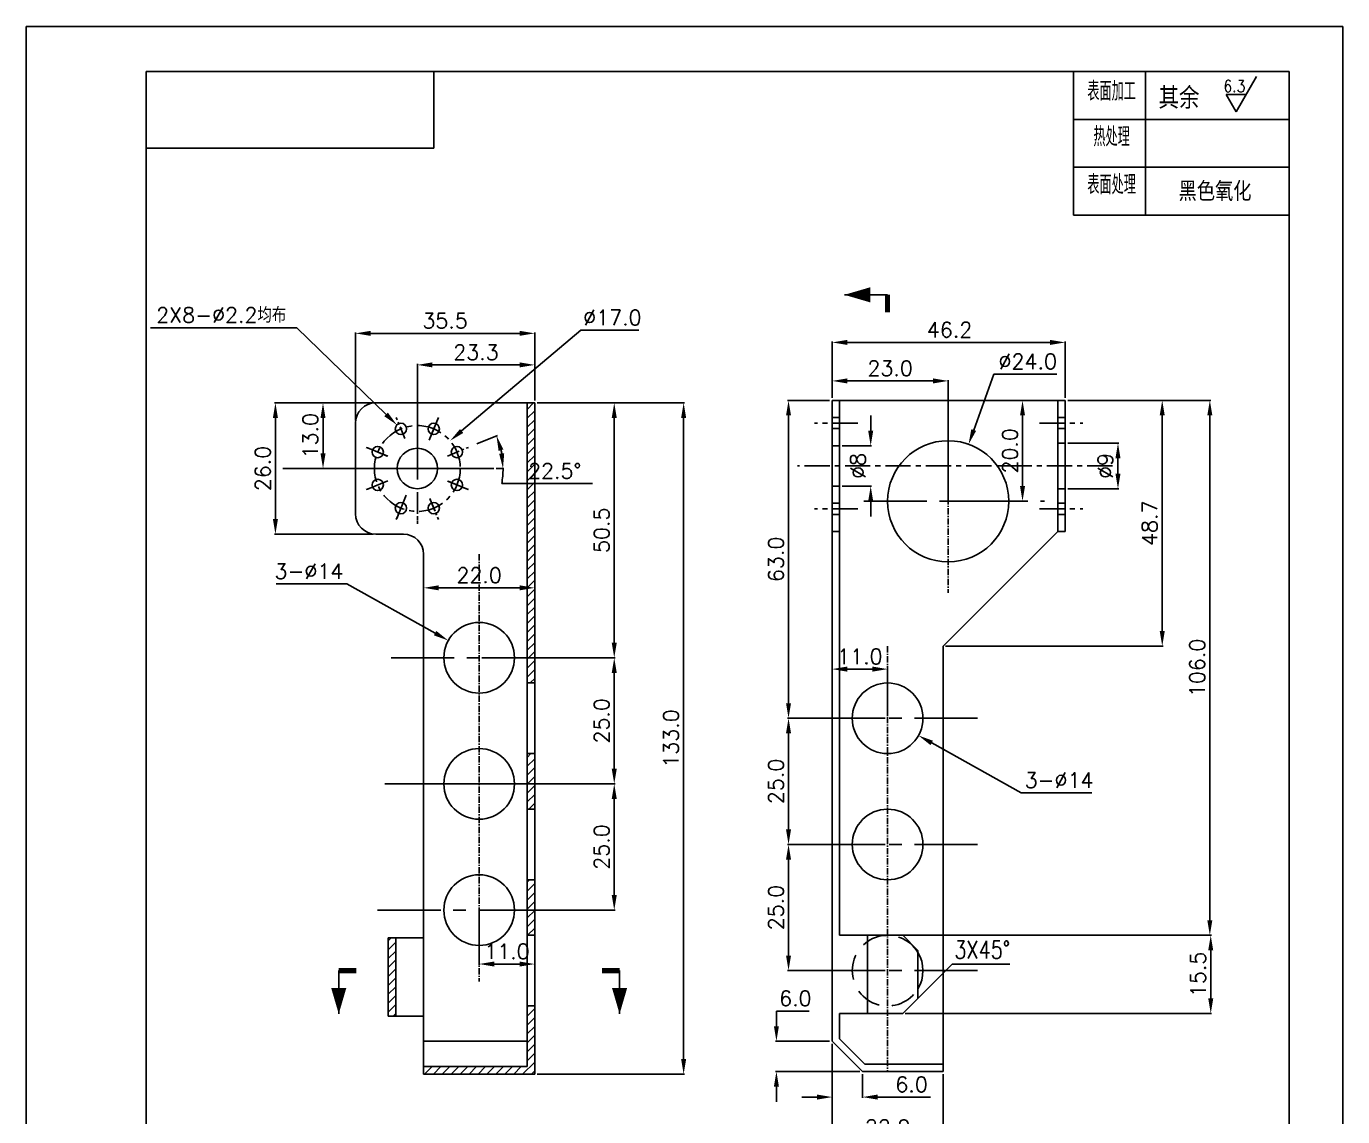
# Model space of a CAD drawing. Extents: x 2854 to 5858, y -1165 to 723.
# Drawn here: x 3836.5 to 4097.3, y 506.7 to 722.8 of the extents above; entities that cross this region are included whole.
import ezdxf
from ezdxf.enums import TextEntityAlignment as Align

# ---------------------------------------------------------------- set-up
doc = ezdxf.new("R2010")
doc.units = 0
doc.header["$MEASUREMENT"] = 0
doc.linetypes.add('PF_CENTER', pattern=[2, 1.25, -0.25, 0.25, -0.25])
doc.linetypes.add('PF_DASHED', pattern=[0.75, 0.5, -0.25])
doc.layers.get('0').update_dxf_attribs({"linetype": 'CONTINUOUS'})
doc.layers.get('DEFPOINTS').update_dxf_attribs({"linetype": 'CONTINUOUS'})
for name, color, linetype in [('1', 1, 'CONTINUOUS'), ('SMPEN_CENTER', 4, 'PF_CENTER'), ('SMPEN_DASHED', 2, 'PF_DASHED'), ('SMPEN_DIM', 3, 'CONTINUOUS'), ('SMPEN_HATCH', 6, 'CONTINUOUS'), ('SMPEN_TEXT', 6, 'CONTINUOUS'), ('SMPEN_THICK', 7, 'CONTINUOUS')]:
    doc.layers.add(name, color=color, linetype=linetype)
doc.styles.get("Standard").update_dxf_attribs({"font": 'txt.shx', "bigfont": 'hshztxt.shx'})
doc.styles.add('STYLE1', font='complex.shx', dxfattribs={"bigfont": 'hzdx.shx'})
doc.dimstyles.get("Standard").update_dxf_attribs({"dimtxt": 3, "dimasz": 3, "dimexe": 0.18, "dimexo": 0.5, "dimgap": 1, "dimtad": 1, "dimtoh": 1, "dimdec": 1, "dimzin": 0, "dimdsep": 46, "dimtxsty": 'Standard', "dimcen": 0, "dimadec": 1, "dimazin": 0, "dimtfac": 1, "dimtdec": 1, "dimtofl": 0, "dimtmove": 0, "dimatfit": 3, "dimfxl": 0, "dimtolj": 1, "dimtzin": 0, "dimarcsym": 0})
doc.dimstyles.new('STANDARD$0', dxfattribs={"dimtxt": 3, "dimasz": 3, "dimexe": 0.18, "dimexo": 0.5, "dimgap": 1, "dimtad": 1, "dimtoh": 1, "dimdec": 1, "dimzin": 0, "dimdsep": 46, "dimtxsty": 'Standard', "dimcen": 0, "dimadec": 1, "dimazin": 0, "dimtfac": 1, "dimtdec": 1, "dimtofl": 0, "dimtmove": 0, "dimatfit": 3, "dimfxl": 0, "dimtolj": 1, "dimtzin": 0, "dimarcsym": 0})
pattern_1 = [(45, (-332.52, -1565.4697), (-0.88388348, 0.88388348), [])]

# ---------------------------------------------------------------- blocks, each defined once
blk = doc.blocks.new('*D679')
at = {"layer": 'DEFPOINTS', "color": 0, "ltscale": 10}
for p in [(3926.25, 547.68), (3937.25, 547.62), (3937.25, 536.99)]:
    blk.add_point(p, dxfattribs=at)
at = {"layer": 'SMPEN_DIM', "color": 0, "lineweight": -2, "ltscale": 10}
for p, q in [((3926.25, 547.18), (3926.25, 536.81)), ((3937.25, 547.12), (3937.25, 536.81)), ((3929.25, 536.99), (3934.25, 536.99))]:
    blk.add_line(p, q, dxfattribs=at)
at = {"layer": 'SMPEN_DIM', "color": 0, "ltscale": 10}
for points in [[(3929.25, 537.49), (3929.25, 536.49), (3926.25, 536.99)], [(3934.25, 537.49), (3934.25, 536.49), (3937.25, 536.99)]]:
    blk.add_solid(points, dxfattribs=at)
at = {"layer": 'SMPEN_DIM', "color": 0, "ltscale": 10, "insert": (3931.75, 539.49), "char_height": 3, "attachment_point": 5}
blk.add_mtext('\\A1;11.0', dxfattribs=at)
blk = doc.blocks.new('*D675')
at = {"layer": 'DEFPOINTS', "color": 0, "ltscale": 10}
for p in [(3996.17, 595.43), (3996.17, 585.68), (4007.17, 585.68)]:
    blk.add_point(p, dxfattribs=at)
at = {"layer": 'SMPEN_DIM', "color": 0, "lineweight": -2, "ltscale": 10}
for p, q in [((3996.17, 586.18), (3996.17, 595.61)), ((4004.17, 595.43), (3999.17, 595.43)), ((4007.17, 586.18), (4007.17, 595.61))]:
    blk.add_line(p, q, dxfattribs=at)
at = {"layer": 'SMPEN_DIM', "color": 0, "ltscale": 10}
for points in [[(3999.17, 595.93), (3999.17, 594.93), (3996.17, 595.43)], [(4004.17, 595.93), (4004.17, 594.93), (4007.17, 595.43)]]:
    blk.add_solid(points, dxfattribs=at)
at = {"layer": 'SMPEN_DIM', "color": 0, "ltscale": 10, "insert": (4001.67, 597.93), "char_height": 3, "attachment_point": 5}
blk.add_mtext('\\A1;11.0', dxfattribs=at)
blk = doc.blocks.new('*D674')
at = {"layer": 'DEFPOINTS', "color": 0, "ltscale": 10}
for p in [(3996.17, 521.68), (4002.17, 515.68), (4002.17, 510.63)]:
    blk.add_point(p, dxfattribs=at)
at = {"layer": 'SMPEN_DIM', "color": 0, "lineweight": -2, "ltscale": 10}
for p, q in [((3996.17, 521.18), (3996.17, 510.45)), ((4002.17, 515.18), (4002.17, 510.45)), ((3993.17, 510.63), (3990.17, 510.63)), ((4005.17, 510.63), (4015.67, 510.63))]:
    blk.add_line(p, q, dxfattribs=at)
at = {"layer": 'SMPEN_DIM', "color": 0, "ltscale": 10}
for points in [[(3993.17, 511.13), (3993.17, 510.13), (3996.17, 510.63)], [(4005.17, 511.13), (4005.17, 510.13), (4002.17, 510.63)]]:
    blk.add_solid(points, dxfattribs=at)
at = {"layer": 'SMPEN_DIM', "color": 0, "ltscale": 10, "insert": (4011.92, 513.13), "char_height": 3, "attachment_point": 5}
blk.add_mtext('\\A1;6.0', dxfattribs=at)
blk = doc.blocks.new('*D673')
at = {"layer": 'DEFPOINTS', "color": 0, "ltscale": 10}
for p in [(3985.14, 521.68), (3996.17, 521.68), (4002.17, 515.68)]:
    blk.add_point(p, dxfattribs=at)
at = {"layer": 'SMPEN_DIM', "color": 0, "lineweight": -2, "ltscale": 10}
for p, q in [((3985.14, 524.68), (3985.14, 527.68)), ((3985.14, 527.68), (3991.64, 527.68)), ((3995.67, 521.68), (3984.96, 521.68)), ((4001.67, 515.68), (3984.96, 515.68)), ((3985.14, 512.68), (3985.14, 509.68))]:
    blk.add_line(p, q, dxfattribs=at)
at = {"layer": 'SMPEN_DIM', "color": 0, "ltscale": 10}
for points in [[(3984.64, 524.68), (3985.64, 524.68), (3985.14, 521.68)], [(3984.64, 512.68), (3985.64, 512.68), (3985.14, 515.68)]]:
    blk.add_solid(points, dxfattribs=at)
at = {"layer": 'SMPEN_DIM', "color": 0, "ltscale": 10, "insert": (3988.89, 530.18), "char_height": 3, "attachment_point": 5}
blk.add_mtext('\\A1;6.0', dxfattribs=at)
blk = doc.blocks.new('*D672')
at = {"layer": 'DEFPOINTS', "color": 0, "ltscale": 10}
for p in [(4001.06, 589.08), (4013.29, 582.27)]:
    blk.add_point(p, dxfattribs=at)
at = {"layer": 'SMPEN_DIM', "color": 0, "lineweight": -2, "ltscale": 10}
for p, q in [((4033.65, 570.91), (4015.91, 580.81)), ((4047.65, 570.91), (4033.65, 570.91))]:
    blk.add_line(p, q, dxfattribs=at)
at = {"layer": 'SMPEN_DIM', "color": 0, "ltscale": 10}
blk.add_solid([(4016.15, 581.24), (4015.66, 580.37), (4013.29, 582.27)], dxfattribs=at)
at = {"layer": 'SMPEN_DIM', "color": 0, "ltscale": 10, "insert": (4041.15, 573.41), "char_height": 3, "attachment_point": 5}
blk.add_mtext('\\A1;3-%%c14', dxfattribs=at)
blk = doc.blocks.new('*D671')
at = {"layer": 'DEFPOINTS', "color": 0, "ltscale": 10}
for p in [(3920.14, 601.09), (3932.36, 594.26)]:
    blk.add_point(p, dxfattribs=at)
at = {"layer": 'SMPEN_DIM', "color": 0, "lineweight": -2, "ltscale": 10}
for p, q in [((3886.02, 612.32), (3900.02, 612.32)), ((3900.02, 612.32), (3917.52, 602.55))]:
    blk.add_line(p, q, dxfattribs=at)
at = {"layer": 'SMPEN_DIM', "color": 0, "ltscale": 10}
blk.add_solid([(3917.76, 602.99), (3917.27, 602.12), (3920.14, 601.09)], dxfattribs=at)
at = {"layer": 'SMPEN_DIM', "color": 0, "ltscale": 10, "insert": (3892.52, 614.82), "char_height": 3, "attachment_point": 5}
blk.add_mtext('\\A1;3-%%c14', dxfattribs=at)
blk = doc.blocks.new('*D670')
at = {"layer": 'DEFPOINTS', "color": 0, "ltscale": 10}
for p in [(3926.25, 572.68), (3953.01, 572.68), (3926.25, 547.68)]:
    blk.add_point(p, dxfattribs=at)
at = {"layer": 'SMPEN_DIM', "color": 0, "lineweight": -2, "ltscale": 10}
for p, q in [((3926.75, 572.68), (3953.19, 572.68)), ((3953.01, 550.68), (3953.01, 569.68)), ((3926.75, 547.68), (3953.19, 547.68))]:
    blk.add_line(p, q, dxfattribs=at)
at = {"layer": 'SMPEN_DIM', "color": 0, "ltscale": 10}
for points in [[(3952.51, 569.68), (3953.51, 569.68), (3953.01, 572.68)], [(3952.51, 550.68), (3953.51, 550.68), (3953.01, 547.68)]]:
    blk.add_solid(points, dxfattribs=at)
at = {"layer": 'SMPEN_DIM', "color": 0, "ltscale": 10, "insert": (3950.51, 560.18), "char_height": 3, "attachment_point": 5, "rotation": 90}
blk.add_mtext('\\A1;25.0', dxfattribs=at)
blk = doc.blocks.new('*D669')
at = {"layer": 'DEFPOINTS', "color": 0, "ltscale": 10}
for p in [(3926.25, 597.68), (3926.25, 572.68), (3953.01, 572.68)]:
    blk.add_point(p, dxfattribs=at)
at = {"layer": 'SMPEN_DIM', "color": 0, "lineweight": -2, "ltscale": 10}
for p, q in [((3926.75, 597.68), (3953.19, 597.68)), ((3953.01, 594.68), (3953.01, 575.68)), ((3926.75, 572.68), (3953.19, 572.68))]:
    blk.add_line(p, q, dxfattribs=at)
at = {"layer": 'SMPEN_DIM', "color": 0, "ltscale": 10}
for points in [[(3952.51, 594.68), (3953.51, 594.68), (3953.01, 597.68)], [(3952.51, 575.68), (3953.51, 575.68), (3953.01, 572.68)]]:
    blk.add_solid(points, dxfattribs=at)
at = {"layer": 'SMPEN_DIM', "color": 0, "ltscale": 10, "insert": (3950.51, 585.18), "char_height": 3, "attachment_point": 5, "rotation": 90}
blk.add_mtext('\\A1;25.0', dxfattribs=at)
blk = doc.blocks.new('*D668')
at = {"layer": 'DEFPOINTS', "color": 0, "ltscale": 10}
for p in [(3937.25, 648.18), (3953.01, 648.18), (3926.25, 597.68)]:
    blk.add_point(p, dxfattribs=at)
at = {"layer": 'SMPEN_DIM', "color": 0, "lineweight": -2, "ltscale": 10}
for p, q in [((3937.75, 648.18), (3953.19, 648.18)), ((3953.01, 600.68), (3953.01, 645.18)), ((3926.75, 597.68), (3953.19, 597.68))]:
    blk.add_line(p, q, dxfattribs=at)
at = {"layer": 'SMPEN_DIM', "color": 0, "ltscale": 10}
for points in [[(3952.51, 645.18), (3953.51, 645.18), (3953.01, 648.18)], [(3952.51, 600.68), (3953.51, 600.68), (3953.01, 597.68)]]:
    blk.add_solid(points, dxfattribs=at)
at = {"layer": 'SMPEN_DIM', "color": 0, "ltscale": 10, "insert": (3950.51, 622.93), "char_height": 3, "attachment_point": 5, "rotation": 90}
blk.add_mtext('\\A1;50.5', dxfattribs=at)
blk = doc.blocks.new('*D667')
at = {"layer": 'DEFPOINTS', "color": 0, "ltscale": 10}
for p in [(4010.17, 542.68), (4010.17, 527.18), (4071.19, 527.18)]:
    blk.add_point(p, dxfattribs=at)
at = {"layer": 'SMPEN_DIM', "color": 0, "lineweight": -2, "ltscale": 10}
for p, q in [((4010.67, 542.68), (4071.37, 542.68)), ((4071.19, 539.68), (4071.19, 530.18)), ((4010.67, 527.18), (4071.37, 527.18))]:
    blk.add_line(p, q, dxfattribs=at)
at = {"layer": 'SMPEN_DIM', "color": 0, "ltscale": 10}
for points in [[(4070.69, 539.68), (4071.69, 539.68), (4071.19, 542.68)], [(4070.69, 530.18), (4071.69, 530.18), (4071.19, 527.18)]]:
    blk.add_solid(points, dxfattribs=at)
at = {"layer": 'SMPEN_DIM', "color": 0, "ltscale": 10, "insert": (4068.69, 534.93), "char_height": 3, "attachment_point": 5, "rotation": 90}
blk.add_mtext('\\A1;15.5', dxfattribs=at)
blk = doc.blocks.new('*D666')
at = {"layer": 'DEFPOINTS', "color": 0, "ltscale": 10}
for p in [(4042.37, 648.68), (3997.67, 542.68), (4071.01, 542.68)]:
    blk.add_point(p, dxfattribs=at)
at = {"layer": 'SMPEN_DIM', "color": 0, "lineweight": -2, "ltscale": 10}
for p, q in [((4042.87, 648.68), (4071.19, 648.68)), ((4071.01, 645.68), (4071.01, 545.68)), ((3998.17, 542.68), (4071.19, 542.68))]:
    blk.add_line(p, q, dxfattribs=at)
at = {"layer": 'SMPEN_DIM', "color": 0, "ltscale": 10}
for points in [[(4070.51, 645.68), (4071.51, 645.68), (4071.01, 648.68)], [(4070.51, 545.68), (4071.51, 545.68), (4071.01, 542.68)]]:
    blk.add_solid(points, dxfattribs=at)
at = {"layer": 'SMPEN_DIM', "color": 0, "ltscale": 10, "insert": (4068.51, 595.68), "char_height": 3, "attachment_point": 5, "rotation": 90}
blk.add_mtext('\\A1;106.0', dxfattribs=at)
blk = doc.blocks.new('*D665')
at = {"layer": 'DEFPOINTS', "color": 0, "ltscale": 10}
for p in [(4007.17, 560.68), (3987.54, 535.68), (4007.17, 535.68)]:
    blk.add_point(p, dxfattribs=at)
at = {"layer": 'SMPEN_DIM', "color": 0, "lineweight": -2, "ltscale": 10}
for p, q in [((4006.67, 560.68), (3987.36, 560.68)), ((3987.54, 557.68), (3987.54, 538.68)), ((4006.67, 535.68), (3987.36, 535.68))]:
    blk.add_line(p, q, dxfattribs=at)
at = {"layer": 'SMPEN_DIM', "color": 0, "ltscale": 10}
for points in [[(3987.04, 557.68), (3988.04, 557.68), (3987.54, 560.68)], [(3987.04, 538.68), (3988.04, 538.68), (3987.54, 535.68)]]:
    blk.add_solid(points, dxfattribs=at)
at = {"layer": 'SMPEN_DIM', "color": 0, "ltscale": 10, "insert": (3985.04, 548.18), "char_height": 3, "attachment_point": 5, "rotation": 90}
blk.add_mtext('\\A1;25.0', dxfattribs=at)
blk = doc.blocks.new('*D664')
at = {"layer": 'DEFPOINTS', "color": 0, "ltscale": 10}
for p in [(4007.17, 585.68), (3987.54, 560.68), (4007.17, 560.68)]:
    blk.add_point(p, dxfattribs=at)
at = {"layer": 'SMPEN_DIM', "color": 0, "lineweight": -2, "ltscale": 10}
for p, q in [((4006.67, 585.68), (3987.36, 585.68)), ((3987.54, 582.68), (3987.54, 563.68)), ((4006.67, 560.68), (3987.36, 560.68))]:
    blk.add_line(p, q, dxfattribs=at)
at = {"layer": 'SMPEN_DIM', "color": 0, "ltscale": 10}
for points in [[(3987.04, 582.68), (3988.04, 582.68), (3987.54, 585.68)], [(3987.04, 563.68), (3988.04, 563.68), (3987.54, 560.68)]]:
    blk.add_solid(points, dxfattribs=at)
at = {"layer": 'SMPEN_DIM', "color": 0, "ltscale": 10, "insert": (3985.04, 573.18), "char_height": 3, "attachment_point": 5, "rotation": 90}
blk.add_mtext('\\A1;25.0', dxfattribs=at)
blk = doc.blocks.new('*D663')
at = {"layer": 'DEFPOINTS', "color": 0, "ltscale": 10}
for p in [(3996.17, 648.68), (3987.54, 585.68), (3988.62, 585.68)]:
    blk.add_point(p, dxfattribs=at)
at = {"layer": 'SMPEN_DIM', "color": 0, "lineweight": -2, "ltscale": 10}
for p, q in [((3995.67, 648.68), (3987.36, 648.68)), ((3987.54, 645.68), (3987.54, 588.68)), ((3988.12, 585.68), (3987.36, 585.68))]:
    blk.add_line(p, q, dxfattribs=at)
at = {"layer": 'SMPEN_DIM', "color": 0, "ltscale": 10}
for points in [[(3987.04, 645.68), (3988.04, 645.68), (3987.54, 648.68)], [(3987.04, 588.68), (3988.04, 588.68), (3987.54, 585.68)]]:
    blk.add_solid(points, dxfattribs=at)
at = {"layer": 'SMPEN_DIM', "color": 0, "ltscale": 10, "insert": (3985.04, 617.18), "char_height": 3, "attachment_point": 5, "rotation": 90}
blk.add_mtext('\\A1;63.0', dxfattribs=at)
blk = doc.blocks.new('*D662')
at = {"layer": 'DEFPOINTS', "color": 0, "ltscale": 10}
for p in [(4023.21, 639.97), (4015.13, 617.38)]:
    blk.add_point(p, dxfattribs=at)
at = {"layer": 'SMPEN_DIM', "color": 0, "lineweight": -2, "ltscale": 10}
for p, q in [((4028.19, 653.89), (4024.23, 642.8)), ((4040.69, 653.89), (4028.19, 653.89))]:
    blk.add_line(p, q, dxfattribs=at)
at = {"layer": 'SMPEN_DIM', "color": 0, "ltscale": 10}
blk.add_solid([(4023.75, 642.97), (4024.7, 642.63), (4023.21, 639.97)], dxfattribs=at)
at = {"layer": 'SMPEN_DIM', "color": 0, "ltscale": 10, "insert": (4034.94, 656.39), "char_height": 3, "attachment_point": 5}
blk.add_mtext('\\A1;∅24.0', dxfattribs=at)
blk = doc.blocks.new('*D661')
at = {"layer": 'DEFPOINTS', "color": 0, "ltscale": 10}
for p in [(3996.17, 652.53), (3996.17, 648.68), (4019.17, 628.68)]:
    blk.add_point(p, dxfattribs=at)
at = {"layer": 'SMPEN_DIM', "color": 0, "lineweight": -2, "ltscale": 10}
for p, q in [((3996.17, 649.18), (3996.17, 652.71)), ((4016.17, 652.53), (3999.17, 652.53)), ((4019.17, 629.18), (4019.17, 652.71))]:
    blk.add_line(p, q, dxfattribs=at)
at = {"layer": 'SMPEN_DIM', "color": 0, "ltscale": 10}
for points in [[(3999.17, 653.03), (3999.17, 652.03), (3996.17, 652.53)], [(4016.17, 653.03), (4016.17, 652.03), (4019.17, 652.53)]]:
    blk.add_solid(points, dxfattribs=at)
at = {"layer": 'SMPEN_DIM', "color": 0, "ltscale": 10, "insert": (4007.67, 655.03), "char_height": 3, "attachment_point": 5}
blk.add_mtext('\\A1;23.0', dxfattribs=at)
blk = doc.blocks.new('*D660')
at = {"layer": 'DEFPOINTS', "color": 0, "ltscale": 10}
for p in [(4033.9, 648.68), (4040.87, 648.68), (4019.17, 628.68)]:
    blk.add_point(p, dxfattribs=at)
at = {"layer": 'SMPEN_DIM', "color": 0, "lineweight": -2, "ltscale": 10}
for p, q in [((4040.37, 648.68), (4033.72, 648.68)), ((4033.9, 631.68), (4033.9, 645.68)), ((4019.67, 628.68), (4034.08, 628.68))]:
    blk.add_line(p, q, dxfattribs=at)
at = {"layer": 'SMPEN_DIM', "color": 0, "ltscale": 10}
for points in [[(4033.4, 645.68), (4034.4, 645.68), (4033.9, 648.68)], [(4033.4, 631.68), (4034.4, 631.68), (4033.9, 628.68)]]:
    blk.add_solid(points, dxfattribs=at)
at = {"layer": 'SMPEN_DIM', "color": 0, "ltscale": 10, "insert": (4031.4, 638.68), "char_height": 3, "attachment_point": 5, "rotation": 90}
blk.add_mtext('\\A1;20.0', dxfattribs=at)
blk = doc.blocks.new('*D659')
at = {"layer": 'DEFPOINTS', "color": 0, "ltscale": 10}
for p in [(4042.37, 660.16), (3996.17, 648.68), (4042.37, 648.68)]:
    blk.add_point(p, dxfattribs=at)
at = {"layer": 'SMPEN_DIM', "color": 0, "lineweight": -2, "ltscale": 10}
for p, q in [((3996.17, 649.18), (3996.17, 660.34)), ((3999.17, 660.16), (4039.37, 660.16)), ((4042.37, 649.18), (4042.37, 660.34))]:
    blk.add_line(p, q, dxfattribs=at)
at = {"layer": 'SMPEN_DIM', "color": 0, "ltscale": 10}
for points in [[(3999.17, 660.66), (3999.17, 659.66), (3996.17, 660.16)], [(4039.37, 660.66), (4039.37, 659.66), (4042.37, 660.16)]]:
    blk.add_solid(points, dxfattribs=at)
at = {"layer": 'SMPEN_DIM', "color": 0, "ltscale": 10, "insert": (4019.44, 662.66), "char_height": 3, "attachment_point": 5}
blk.add_mtext('\\A1;46.2', dxfattribs=at)
blk = doc.blocks.new('*D658')
at = {"layer": 'DEFPOINTS', "color": 0, "ltscale": 10}
for p in [(3996.17, 521.68), (4018.17, 515.68), (3996.17, 502.15)]:
    blk.add_point(p, dxfattribs=at)
at = {"layer": 'SMPEN_DIM', "color": 0, "lineweight": -2, "ltscale": 10}
for p, q in [((3996.17, 521.18), (3996.17, 501.97)), ((4018.17, 515.18), (4018.17, 501.97)), ((4015.17, 502.15), (3999.17, 502.15))]:
    blk.add_line(p, q, dxfattribs=at)
at = {"layer": 'SMPEN_DIM', "color": 0, "ltscale": 10}
for points in [[(3999.17, 502.65), (3999.17, 501.65), (3996.17, 502.15)], [(4015.17, 502.65), (4015.17, 501.65), (4018.17, 502.15)]]:
    blk.add_solid(points, dxfattribs=at)
at = {"layer": 'SMPEN_DIM', "color": 0, "ltscale": 10, "insert": (4007.18, 504.65), "char_height": 3, "attachment_point": 5}
blk.add_mtext('\\A1;22.0', dxfattribs=at)
blk = doc.blocks.new('*D657')
at = {"layer": 'DEFPOINTS', "color": 0, "ltscale": 10}
for p in [(4042.37, 648.68), (4061.58, 648.68), (4018.17, 599.98)]:
    blk.add_point(p, dxfattribs=at)
at = {"layer": 'SMPEN_DIM', "color": 0, "lineweight": -2, "ltscale": 10}
for p, q in [((4042.87, 648.68), (4061.76, 648.68)), ((4061.58, 602.98), (4061.58, 645.68)), ((4018.67, 599.98), (4061.76, 599.98))]:
    blk.add_line(p, q, dxfattribs=at)
at = {"layer": 'SMPEN_DIM', "color": 0, "ltscale": 10}
for points in [[(4061.08, 645.68), (4062.08, 645.68), (4061.58, 648.68)], [(4061.08, 602.98), (4062.08, 602.98), (4061.58, 599.98)]]:
    blk.add_solid(points, dxfattribs=at)
at = {"layer": 'SMPEN_DIM', "color": 0, "ltscale": 10, "insert": (4059.08, 624.33), "char_height": 3, "attachment_point": 5, "rotation": 90}
blk.add_mtext('\\A1;48.7', dxfattribs=at)
blk = doc.blocks.new('*D656')
at = {"layer": 'DEFPOINTS', "color": 0, "ltscale": 10}
for p in [(3997.67, 639.68), (3997.67, 631.68), (4003.82, 631.68)]:
    blk.add_point(p, dxfattribs=at)
at = {"layer": 'SMPEN_DIM', "color": 0, "lineweight": -2, "ltscale": 10}
for p, q in [((4003.82, 642.68), (4003.82, 645.68)), ((3998.17, 639.68), (4004, 639.68)), ((3998.17, 631.68), (4004, 631.68)), ((4003.82, 628.68), (4003.82, 625.68))]:
    blk.add_line(p, q, dxfattribs=at)
at = {"layer": 'SMPEN_DIM', "color": 0, "ltscale": 10}
for points in [[(4003.32, 642.68), (4004.32, 642.68), (4003.82, 639.68)], [(4003.32, 628.68), (4004.32, 628.68), (4003.82, 631.68)]]:
    blk.add_solid(points, dxfattribs=at)
at = {"layer": 'SMPEN_DIM', "color": 0, "ltscale": 10, "insert": (4001.32, 635.68), "char_height": 3, "attachment_point": 5, "rotation": 90}
blk.add_mtext('\\A1;%%c8', dxfattribs=at)
blk = doc.blocks.new('*D655')
at = {"layer": 'DEFPOINTS', "color": 0, "ltscale": 10}
for p in [(4042.37, 640.18), (4042.37, 631.18), (4052.81, 631.18)]:
    blk.add_point(p, dxfattribs=at)
at = {"layer": 'SMPEN_DIM', "color": 0, "lineweight": -2, "ltscale": 10}
for p, q in [((4042.87, 640.18), (4052.99, 640.18)), ((4052.81, 637.18), (4052.81, 634.18)), ((4042.87, 631.18), (4052.99, 631.18))]:
    blk.add_line(p, q, dxfattribs=at)
at = {"layer": 'SMPEN_DIM', "color": 0, "ltscale": 10}
for points in [[(4052.31, 637.18), (4053.31, 637.18), (4052.81, 640.18)], [(4052.31, 634.18), (4053.31, 634.18), (4052.81, 631.18)]]:
    blk.add_solid(points, dxfattribs=at)
at = {"layer": 'SMPEN_DIM', "color": 0, "ltscale": 10, "insert": (4050.31, 635.68), "char_height": 3, "attachment_point": 5, "rotation": 90}
blk.add_mtext('\\A1;%%c9', dxfattribs=at)
blk = doc.blocks.new('*D654')
at = {"layer": 'DEFPOINTS', "color": 0, "ltscale": 10}
for p in [(3937.25, 655.71), (3937.25, 648.18), (3914, 635.18)]:
    blk.add_point(p, dxfattribs=at)
at = {"layer": 'SMPEN_DIM', "color": 0, "lineweight": -2, "ltscale": 10}
for p, q in [((3914, 635.68), (3914, 655.89)), ((3917, 655.71), (3934.25, 655.71)), ((3937.25, 648.68), (3937.25, 655.89))]:
    blk.add_line(p, q, dxfattribs=at)
at = {"layer": 'SMPEN_DIM', "color": 0, "ltscale": 10}
for points in [[(3917, 656.21), (3917, 655.21), (3914, 655.71)], [(3934.25, 656.21), (3934.25, 655.21), (3937.25, 655.71)]]:
    blk.add_solid(points, dxfattribs=at)
at = {"layer": 'SMPEN_DIM', "color": 0, "ltscale": 10, "insert": (3925.62, 658.21), "char_height": 3, "attachment_point": 5}
blk.add_mtext('\\A1;23.3', dxfattribs=at)
blk = doc.blocks.new('*D653')
at = {"layer": 'DEFPOINTS', "color": 0, "ltscale": 10}
for p in [(3895.31, 648.18), (3937.25, 648.18), (3901.75, 635.18)]:
    blk.add_point(p, dxfattribs=at)
at = {"layer": 'SMPEN_DIM', "color": 0, "lineweight": -2, "ltscale": 10}
for p, q in [((3936.75, 648.18), (3895.13, 648.18)), ((3895.31, 638.18), (3895.31, 645.18)), ((3901.25, 635.18), (3895.13, 635.18))]:
    blk.add_line(p, q, dxfattribs=at)
at = {"layer": 'SMPEN_DIM', "color": 0, "ltscale": 10}
for points in [[(3894.81, 645.18), (3895.81, 645.18), (3895.31, 648.18)], [(3894.81, 638.18), (3895.81, 638.18), (3895.31, 635.18)]]:
    blk.add_solid(points, dxfattribs=at)
at = {"layer": 'SMPEN_DIM', "color": 0, "ltscale": 10, "insert": (3892.81, 641.68), "char_height": 3, "attachment_point": 5, "rotation": 90}
blk.add_mtext('\\A1;13.0', dxfattribs=at)
blk = doc.blocks.new('*D652')
at = {"layer": 'DEFPOINTS', "color": 0, "ltscale": 10}
for p in [(3937.25, 648.18), (3937.25, 515.18), (3966.76, 515.18)]:
    blk.add_point(p, dxfattribs=at)
at = {"layer": 'SMPEN_DIM', "color": 0, "lineweight": -2, "ltscale": 10}
for p, q in [((3937.75, 648.18), (3966.94, 648.18)), ((3966.76, 645.18), (3966.76, 518.18)), ((3937.75, 515.18), (3966.94, 515.18))]:
    blk.add_line(p, q, dxfattribs=at)
at = {"layer": 'SMPEN_DIM', "color": 0, "ltscale": 10}
for points in [[(3966.26, 645.18), (3967.26, 645.18), (3966.76, 648.18)], [(3966.26, 518.18), (3967.26, 518.18), (3966.76, 515.18)]]:
    blk.add_solid(points, dxfattribs=at)
at = {"layer": 'SMPEN_DIM', "color": 0, "ltscale": 10, "insert": (3964.26, 581.68), "char_height": 3, "attachment_point": 5, "rotation": 90}
blk.add_mtext('\\A1;133.0', dxfattribs=at)
blk = doc.blocks.new('*D651')
at = {"layer": 'DEFPOINTS', "color": 0, "ltscale": 10}
for p in [(3937.25, 648.18), (3915.25, 618.18), (3937.25, 611.53)]:
    blk.add_point(p, dxfattribs=at)
at = {"layer": 'SMPEN_DIM', "color": 0, "lineweight": -2, "ltscale": 10}
for p, q in [((3937.25, 647.68), (3937.25, 611.35)), ((3915.25, 617.68), (3915.25, 611.35)), ((3918.25, 611.53), (3934.25, 611.53))]:
    blk.add_line(p, q, dxfattribs=at)
at = {"layer": 'SMPEN_DIM', "color": 0, "ltscale": 10}
for points in [[(3918.25, 612.03), (3918.25, 611.03), (3915.25, 611.53)], [(3934.25, 612.03), (3934.25, 611.03), (3937.25, 611.53)]]:
    blk.add_solid(points, dxfattribs=at)
at = {"layer": 'SMPEN_DIM', "color": 0, "ltscale": 10, "insert": (3926.25, 614.03), "char_height": 3, "attachment_point": 5}
blk.add_mtext('\\A1;22.0', dxfattribs=at)
blk = doc.blocks.new('*D650')
at = {"layer": 'DEFPOINTS', "color": 0, "ltscale": 10}
for p in [(3937.25, 661.96), (3937.25, 648.18), (3901.75, 644.18)]:
    blk.add_point(p, dxfattribs=at)
at = {"layer": 'SMPEN_DIM', "color": 0, "lineweight": -2, "ltscale": 10}
for p, q in [((3901.75, 644.68), (3901.75, 662.14)), ((3904.75, 661.96), (3934.25, 661.96)), ((3937.25, 648.68), (3937.25, 662.14))]:
    blk.add_line(p, q, dxfattribs=at)
at = {"layer": 'SMPEN_DIM', "color": 0, "ltscale": 10}
for points in [[(3904.75, 662.46), (3904.75, 661.46), (3901.75, 661.96)], [(3934.25, 662.46), (3934.25, 661.46), (3937.25, 661.96)]]:
    blk.add_solid(points, dxfattribs=at)
at = {"layer": 'SMPEN_DIM', "color": 0, "ltscale": 10, "insert": (3919.5, 664.46), "char_height": 3, "attachment_point": 5}
blk.add_mtext('\\A1;35.5', dxfattribs=at)
blk = doc.blocks.new('*D649')
at = {"layer": 'DEFPOINTS', "color": 0, "ltscale": 10}
for p in [(3905.75, 648.18), (3885.88, 622.18), (3905.75, 622.18)]:
    blk.add_point(p, dxfattribs=at)
at = {"layer": 'SMPEN_DIM', "color": 0, "lineweight": -2, "ltscale": 10}
for p, q in [((3905.25, 648.18), (3885.7, 648.18)), ((3885.88, 645.18), (3885.88, 625.18)), ((3905.25, 622.18), (3885.7, 622.18))]:
    blk.add_line(p, q, dxfattribs=at)
at = {"layer": 'SMPEN_DIM', "color": 0, "ltscale": 10}
for points in [[(3885.38, 645.18), (3886.38, 645.18), (3885.88, 648.18)], [(3885.38, 625.18), (3886.38, 625.18), (3885.88, 622.18)]]:
    blk.add_solid(points, dxfattribs=at)
at = {"layer": 'SMPEN_DIM', "color": 0, "ltscale": 10, "insert": (3883.38, 635.18), "char_height": 3, "attachment_point": 5, "rotation": 90}
blk.add_mtext('\\A1;26.0', dxfattribs=at)
blk = doc.blocks.new('*D648')
at = {"layer": 'DEFPOINTS', "color": 0, "ltscale": 10}
for p in [(3920.49, 640.67), (3907.51, 629.68)]:
    blk.add_point(p, dxfattribs=at)
at = {"layer": 'SMPEN_DIM', "color": 0, "lineweight": -2, "ltscale": 10}
for p, q in [((3946.39, 662.59), (3922.78, 642.61)), ((3957.89, 662.59), (3946.39, 662.59))]:
    blk.add_line(p, q, dxfattribs=at)
at = {"layer": 'SMPEN_DIM', "color": 0, "ltscale": 10}
blk.add_solid([(3922.45, 642.99), (3923.1, 642.22), (3920.49, 640.67)], dxfattribs=at)
at = {"layer": 'SMPEN_DIM', "color": 0, "ltscale": 10, "insert": (3952.64, 665.09), "char_height": 3, "attachment_point": 5}
blk.add_mtext('\\A1;∅17.0', dxfattribs=at)
blk = doc.blocks.new('*D647')
at = {"layer": 'DEFPOINTS', "color": 0, "ltscale": 10}
for p in [(3909.96, 643.8), (3911.53, 642.26)]:
    blk.add_point(p, dxfattribs=at)
at = {"layer": 'SMPEN_DIM', "color": 0, "lineweight": -2, "ltscale": 10}
for p, q in [((3861.15, 663.08), (3890.15, 663.08)), ((3890.15, 663.08), (3907.81, 645.89))]:
    blk.add_line(p, q, dxfattribs=at)
at = {"layer": 'SMPEN_DIM', "color": 0, "ltscale": 10}
blk.add_solid([(3908.16, 646.25), (3907.46, 645.53), (3909.96, 643.8)], dxfattribs=at)
at = {"layer": 'SMPEN_DIM', "color": 0, "ltscale": 10, "insert": (3875.15, 665.58), "char_height": 3, "attachment_point": 5}
blk.add_mtext('\\A1;2X8-∅2.2均布', dxfattribs=at)
blk = doc.blocks.new('*D646')
at = {"layer": 'DEFPOINTS', "color": 0, "ltscale": 10}
for p in [(3925.34, 639.88), (3930.39, 639.57), (3900.58, 635.18), (3929.13, 635.18), (3903.93, 631.01)]:
    blk.add_point(p, dxfattribs=at)
at = {"layer": 'SMPEN_DIM', "color": 0, "lineweight": -2, "ltscale": 10}
for p, q in [((3925.81, 640.07), (3929.85, 641.74)), ((3929.63, 635.18), (3931.15, 635.18)), ((3930.71, 632.19), (3948.71, 632.19))]:
    blk.add_line(p, q, dxfattribs=at)
for start, end in [(10.139, 12.361), (349.861, 360)]:
    blk.add_arc((3914, 635.18), 16.98, start, end, dxfattribs=at)
at = {"layer": 'SMPEN_DIM', "color": 0, "ltscale": 10}
for points in [[(3930.1, 638.66), (3931.06, 638.96), (3929.68, 641.67)], [(3931.21, 638.21), (3930.21, 638.12), (3930.97, 635.18)]]:
    blk.add_solid(points, dxfattribs=at)
at = {"layer": 'SMPEN_DIM', "color": 0, "ltscale": 10, "insert": (3941.21, 634.69), "char_height": 3, "attachment_point": 5}
blk.add_mtext('\\A1;22.5°', dxfattribs=at)
blk = doc.blocks.new('ADDBOX3')
at = {"layer": 'SMPEN_THICK', "ltscale": 8}
for p, q in [((-45, -30), (-45, 0)), ((-30, 0), (-30, -30)), ((-45, -10), (0, -10)), ((-45, -20), (0, -20)), ((0, -30), (-45, -30))]:
    blk.add_line(p, q, dxfattribs=at)
at = {"layer": 'SMPEN_TEXT', "ltscale": 8, "width": 0.667}
for s, p in [('表面加工', (-37.05, -7.32)), ('热处理', (-37.05, -16.82)), ('表面处理', (-37.05, -26.82))]:
    blk.add_text(s, height=4, dxfattribs=at).set_placement(p, align=Align.BOTTOM_CENTER)
at = {"layer": 'SMPEN_TEXT', "ltscale": 8}
for tag, p in [('HEATTREATMENT', (-15.54, -17.14)), ('SURFACETREATMENT', (-13.33, -26.97))]:
    blk.add_attdef(tag, text='', height=3.5, dxfattribs=at).set_placement(p, align=Align.BOTTOM_CENTER)

msp = doc.modelspace()

# ---------------------------------------------------------------- hatches: boundary and pattern name
at = {"layer": 'SMPEN_HATCH', "ltscale": 10}
h = msp.add_hatch(dxfattribs=at)
h.set_pattern_fill('ANSI31', color=256, scale=10, style=0)
h.set_pattern_definition(pattern_1)
h.paths.add_polyline_path([(3935.75, 597.68), (3937.25, 597.68), (3937.25, 648.18), (3935.75, 648.18)])
h.paths.add_polyline_path([(3935.75, 592.68), (3937.25, 592.68), (3937.25, 597.68), (3935.75, 597.68)])
h.paths.add_polyline_path([(3935.75, 567.68), (3937.25, 567.68), (3937.25, 578.68), (3935.75, 578.68)])
h.paths.add_polyline_path([(3937.25, 553.68), (3935.75, 553.68), (3935.75, 547.68), (3937.25, 547.68)])
h.paths.add_polyline_path([(3935.75, 542.68), (3937.25, 542.68), (3937.25, 547.68), (3935.75, 547.68)])
h = msp.add_hatch(dxfattribs=at)
h.set_pattern_fill('ANSI31', color=256, scale=10, style=0)
h.set_pattern_definition(pattern_1)
h.paths.add_polyline_path([(3909.75, 542.18), (3908.25, 542.18), (3908.25, 526.68), (3909.75, 526.68)])
h = msp.add_hatch(dxfattribs=at)
h.set_pattern_fill('ANSI31', color=256, scale=10, style=0)
h.set_pattern_definition(pattern_1)
h.paths.add_polyline_path([(3937.25, 528.68), (3935.75, 528.68), (3935.75, 516.68), (3915.25, 516.68), (3915.25, 515.18), (3937.25, 515.18)])

# ---------------------------------------------------------------- linework, layer by layer
at = {"linetype": 'Continuous'}
for p, q in [((3860.28, 385.07), (3860.28, 713.86)), ((4086.75, 385.07), (4086.75, 713.86))]:
    msp.add_line(p, q, dxfattribs=at)
for p, q in [((3860.28, 713.86), (4086.75, 713.86)), ((3937.25, 648.18), (3905.75, 648.18)), ((3937.25, 648.18), (3937.25, 515.18)), ((3996.17, 624.68), (3996.17, 648.68)), ((3997.67, 624.68), (3997.67, 648.68)), ((4040.87, 648.68), (4040.87, 622.68)), ((4042.37, 648.68), (4042.37, 624.68)), ((3997.67, 624.68), (3997.67, 646.68)), ((4040.87, 640.18), (4042.37, 640.18)), ((4040.87, 631.18), (4042.37, 631.18)), ((3996.17, 624.68), (3996.17, 521.68)), ((3997.67, 624.68), (3997.67, 542.68)), ((4042.37, 624.68), (4042.37, 622.68)), ((3911.25, 622.18), (3905.75, 622.18)), ((3915.25, 618.18), (3915.25, 542.18)), ((4018.17, 599.98), (4018.17, 515.68)), ((4003.17, 542.68), (4003.17, 527.18)), ((4010.17, 542.68), (4013.17, 539.68)), ((3908.25, 542.18), (3908.25, 526.68)), ((3909.75, 542.18), (3909.75, 526.68)), ((4013.17, 539.68), (4013.17, 530.18)), ((3915.25, 526.68), (3915.25, 515.18))]:
    msp.add_line(p, q)
at = {"ltscale": 10}
for p, q in [((3935.75, 648.18), (3935.75, 516.68)), ((3996.17, 648.68), (4040.87, 648.68)), ((3996.17, 648.68), (3997.67, 648.68)), ((4042.37, 648.68), (4040.87, 648.68)), ((3997.67, 639.68), (3996.17, 639.68)), ((3997.67, 631.68), (3996.17, 631.68)), ((3997.67, 622.68), (3996.17, 622.68)), ((4040.87, 622.68), (4018.17, 599.98)), ((4040.87, 622.68), (4042.37, 622.68)), ((3937.25, 592.68), (3935.75, 592.68)), ((3937.25, 578.68), (3935.75, 578.68)), ((3937.25, 567.68), (3935.75, 567.68)), ((3937.25, 553.68), (3935.75, 553.68)), ((3937.25, 542.68), (3935.75, 542.68)), ((3997.67, 542.68), (4010.17, 542.68)), ((3915.25, 542.18), (3908.25, 542.18)), ((3915.25, 542.18), (3915.25, 526.68)), ((4013.17, 530.18), (4010.17, 527.18)), ((3937.25, 528.68), (3935.75, 528.68)), ((3997.67, 522.18), (3997.67, 527.18)), ((3997.67, 527.18), (4010.17, 527.18)), ((3915.25, 526.68), (3908.25, 526.68)), ((3935.75, 521.68), (3915.25, 521.68)), ((3996.17, 521.68), (4002.17, 515.68)), ((3997.67, 522.18), (4002.67, 517.18)), ((3935.75, 516.68), (3915.25, 516.68)), ((4018.17, 517.18), (4002.67, 517.18)), ((3937.25, 515.18), (3915.25, 515.18)), ((4018.17, 515.68), (4002.17, 515.68))]:
    msp.add_line(p, q, dxfattribs=at)
at = {"ltscale": 4}
for p, q in [((3901.75, 644.18), (3901.75, 626.18)), ((3997.67, 645.28), (3996.17, 645.28)), ((4040.87, 645.28), (4042.37, 645.28)), ((3997.67, 643.08), (3996.17, 643.08)), ((4040.87, 643.08), (4042.37, 643.08)), ((4029.52, 635.68), (4031.92, 635.68)), ((3997.67, 628.28), (3996.17, 628.28)), ((3997.67, 626.08), (3996.17, 626.08)), ((4040.87, 628.28), (4042.37, 628.28)), ((4040.87, 626.08), (4042.37, 626.08))]:
    msp.add_line(p, q, dxfattribs=at)
for centre, radius in [((3910.75, 643.03), 1.12), ((3917.25, 643.03), 1.12), ((3906.15, 638.43), 1.12), ((3914, 635.18), 4), ((3914, 635.18), 4), ((3921.85, 638.43), 1.12), ((3906.15, 631.92), 1.12), ((3921.85, 631.92), 1.12), ((3910.75, 627.32), 1.12), ((3917.25, 627.32), 1.12)]:
    msp.add_circle(centre, radius)
at = {"ltscale": 10}
for centre, radius in [((4019.17, 628.68), 12), ((3926.25, 597.68), 7), ((4007.17, 585.68), 7), ((3926.25, 572.68), 7), ((4007.17, 560.68), 7), ((3926.25, 547.68), 7)]:
    msp.add_circle(centre, radius, dxfattribs=at)
at = {"ltscale": 4}
for centre, start, end in [((3905.75, 644.18), 90, 180), ((3905.75, 626.18), 180, 270)]:
    msp.add_arc(centre, 4, start, end, dxfattribs=at)
msp.add_arc((3911.25, 618.18), 4, 0, 90)
at = {"ltscale": 10}
msp.add_arc((4007.17, 535.68), 7, 328.9973, 31.0027, dxfattribs=at)
at = {"layer": '1'}
msp.add_line((3836.53, 722.79), (3836.53, 380.32), dxfattribs=at)
at = {"layer": '1', "ltscale": 10}
msp.add_line((4097.33, 722.79), (4097.33, 380.32), dxfattribs=at)
at = {"layer": 'SMPEN_CENTER'}
for p, q in [((4019.17, 647.3), (4019.17, 610.56)), ((3926.25, 618.18), (3926.25, 533.55)), ((4007.17, 599.98), (4007.17, 515.68))]:
    msp.add_line(p, q, dxfattribs=at)
at = {"layer": 'SMPEN_CENTER', "ltscale": 2}
for p, q in [((3911.52, 641.15), (3909.81, 645.29)), ((3911.52, 641.15), (3909.81, 645.29)), ((3911.52, 641.15), (3909.81, 645.29)), ((3914, 641.83), (3914, 645.17)), ((3916.47, 641.15), (3918.19, 645.29)), ((3908.03, 637.65), (3903.89, 639.36)), ((3908.03, 637.65), (3903.89, 639.36)), ((3919.97, 637.65), (3924.11, 639.36)), ((3919.97, 637.65), (3924.11, 639.36)), ((3907.54, 635.18), (3903.05, 635.18)), ((3907.54, 635.18), (3903.05, 635.18)), ((3907.34, 635.18), (3904.01, 635.18)), ((3920.46, 635.18), (3924.94, 635.18)), ((3920.66, 635.18), (3923.99, 635.18)), ((3908.03, 632.7), (3903.89, 630.99)), ((3919.97, 632.7), (3924.11, 630.99)), ((3911.52, 629.21), (3909.81, 625.06)), ((3914, 628.71), (3914, 624.23)), ((3916.47, 629.21), (3918.19, 625.06)), ((3916.55, 629.02), (3917.82, 625.94))]:
    msp.add_line(p, q, dxfattribs=at)
at = {"layer": 'SMPEN_CENTER', "ltscale": 10}
for p, q in [((3914, 645.47), (3914, 624.88)), ((3887.36, 635.18), (3928.67, 635.18)), ((4002.44, 628.68), (4038.28, 628.68)), ((3908.79, 597.68), (3947.73, 597.68)), ((4025, 585.68), (3988.62, 585.68)), ((4025, 560.68), (3988.62, 560.68)), ((3906.13, 547.68), (3949.19, 547.68)), ((4025, 535.68), (3988.62, 535.68))]:
    msp.add_line(p, q, dxfattribs=at)
at = {"layer": 'SMPEN_CENTER', "ltscale": 4}
for p, q in [((3918.18, 645.28), (3916.32, 640.78)), ((4001.25, 644.18), (3992.68, 644.18)), ((4037.29, 644.18), (4045.87, 644.18)), ((3904.15, 639.25), (3908.14, 637.6)), ((3927.49, 635.18), (3900.58, 635.18)), ((3929.13, 635.18), (3900.58, 635.18)), ((4051.73, 635.68), (3989.34, 635.68)), ((3904.15, 631.1), (3908.14, 632.75)), ((3920.09, 632.65), (3924.07, 631.01)), ((3911.81, 629.91), (3909.68, 624.74)), ((4001.25, 627.18), (3992.68, 627.18)), ((4037.29, 627.18), (4045.87, 627.18))]:
    msp.add_line(p, q, dxfattribs=at)
msp.add_circle((3914, 635.18), 8.5, dxfattribs=at)
msp.add_circle((3914, 635.18), 8.5, dxfattribs=at)
at = {"layer": 'SMPEN_DASHED', "ltscale": 10}
msp.add_arc((4007.17, 535.68), 7, 31.0027, 328.9973, dxfattribs=at)
at = {"layer": 'SMPEN_DIM'}
for p, q in [((4080.24, 712.83), (4076.21, 705.84)), ((4074.22, 709.3), (4078.2, 709.3)), ((4074.22, 709.3), (4076.21, 705.84)), ((4007.17, 669.59), (3998.61, 669.59)), ((3898.43, 535.68), (3898.43, 527.11)), ((3954.07, 535.68), (3954.07, 527.11))]:
    msp.add_line(p, q, dxfattribs=at)
at = {"layer": 'SMPEN_DIM', "ltscale": 10}
for p, q in [((3907.54, 572.68), (3947.42, 572.68)), ((4013.17, 530.18), (4019.94, 536.94)), ((4019.94, 536.94), (4031.36, 536.94))]:
    msp.add_line(p, q, dxfattribs=at)
at = {"layer": 'SMPEN_DIM'}
for points in [[(3998.61, 669.59, 0, 3, 0), (4003.73, 669.59, 3, 3, 0)], [(3898.43, 527.11, 0, 3, 0), (3898.43, 532.24, 3, 3, 0)], [(3954.07, 527.11, 0, 3, 0), (3954.07, 532.24, 3, 3, 0)]]:
    msp.add_lwpolyline(points, format="xyseb", dxfattribs=at)
at = {"layer": 'SMPEN_DIM', "const_width": 1}
for points in [[(4007.17, 666.1), (4007.17, 669.59)], [(3901.93, 535.68), (3898.43, 535.68)], [(3950.57, 535.68), (3954.07, 535.68)]]:
    msp.add_lwpolyline(points, dxfattribs=at)
at = {"layer": 'SMPEN_THICK', "color": 1}
msp.add_line((3836.53, 722.79), (4097.33, 722.79), dxfattribs=at)
at = {"layer": 'SMPEN_THICK', "color": 1, "linetype": 'Continuous'}
for p, q in [((3917.28, 698.66), (3917.28, 713.86)), ((3860.28, 698.66), (3917.28, 698.66))]:
    msp.add_line(p, q, dxfattribs=at)

# ---------------------------------------------------------------- block references
at = {"layer": 'SMPEN_THICK', "xscale": 0.9499999999998181, "yscale": 0.9500000000000455, "zscale": 0.95}
msp.add_blockref('ADDBOX3', (4086.75, 713.86), dxfattribs=at)

# ---------------------------------------------------------------- texts
at = {"layer": 'SMPEN_DIM'}
for s, height, width, p in [('6.3', 2.375, 0.85, (4075.88, 710.95)), ('3X45%%d', 3.5, 0.8, (4025.91, 539.83))]:
    msp.add_text(s, height=height, dxfattribs=dict(at, width=width)).set_placement(p, align=Align.MIDDLE)
at = {"layer": 'SMPEN_DIM', "style": 'STYLE1'}
for s, height, p in [('其余', 4.275, (4064.9, 708.83)), ('黑色氧化', 3.8, (4072.04, 690.28))]:
    msp.add_text(s, height=height, dxfattribs=at).set_placement(p, align=Align.MIDDLE)

# ---------------------------------------------------------------- dimensions: what is measured, and where the dimension line sits
at = {"layer": 'SMPEN_DIM', "ltscale": 10}
for p1, p2, text, picture, middle in [((3911.53, 642.26), (3909.96, 643.8), '2X8-<>均布', '*D647', (3875.15, 663.08)), ((3932.36, 594.26), (3920.14, 601.09), '3-%%c14', '*D671', (3892.52, 612.32)), ((4001.06, 589.08), (4013.29, 582.27), '3-%%c14', '*D672', (4041.15, 570.91))]:
    dim = msp.add_diameter_dim_2p(p1=p1, p2=p2, text=text, dimstyle='Standard', dxfattribs=at)
    dim.commit()
    dim.dimension.update_dxf_attribs({"geometry": picture, "text_midpoint": middle, "dimtype": 163})
for base, p1, p2, picture, middle in [((3937.25, 661.96), (3901.75, 644.18), (3937.25, 648.18), '*D650', (3919.5, 664.46)), ((3937.24798363, 655.70885557), (3913.99798363, 635.17567911), (3937.24798363, 648.17567911), '*D654', (3925.62298363, 658.20885557)), ((3937.25, 611.53), (3915.25, 618.18), (3937.25, 648.18), '*D651', (3926.25, 614.03)), ((3996.17, 595.43), (4007.17, 585.68), (3996.17, 585.68), '*D675', (4001.67, 597.93)), ((3937.25, 536.99), (3926.25, 547.68), (3937.25, 547.62), '*D679', (3931.75, 539.49)), ((4002.17, 510.63), (3996.17, 521.68), (4002.17, 515.68), '*D674', (4011.92, 513.13))]:
    dim = msp.add_linear_dim(base=base, p1=p1, p2=p2, dimstyle='STANDARD$0', dxfattribs=at)
    dim.commit()
    dim.dimension.update_dxf_attribs({"geometry": picture, "text_midpoint": middle})
for p1, p2, picture, middle in [((3907.51, 629.68), (3920.49, 640.67), '*D648', (3952.64, 662.59)), ((4015.13, 617.38), (4023.21, 639.97), '*D662', (4034.94, 653.89))]:
    dim = msp.add_diameter_dim_2p(p1=p1, p2=p2, dimstyle='Standard', dxfattribs=at)
    dim.commit()
    dim.dimension.update_dxf_attribs({"geometry": picture, "text_midpoint": middle, "dimtype": 163})
for base, p1, p2, picture, middle in [((4042.37, 660.16), (3996.17, 648.68), (4042.37, 648.68), '*D659', (4019.44, 660.16)), ((3996.17, 652.53), (4019.17, 628.68), (3996.17, 648.68), '*D661', (4007.67, 652.53)), ((3996.17, 502.15), (4018.17, 515.68), (3996.17, 521.68), '*D658', (4007.18, 502.15))]:
    dim = msp.add_linear_dim(base=base, p1=p1, p2=p2, dimstyle='STANDARD$0', dxfattribs=at)
    dim.commit()
    dim.dimension.update_dxf_attribs({"geometry": picture, "text_midpoint": middle, "dimtype": 160})
for base, p1, p2, picture, middle in [((3885.88, 622.18), (3905.75, 648.18), (3905.75, 622.18), '*D649', (3883.38, 635.18)), ((3895.31, 648.18), (3901.75, 635.18), (3937.25, 648.18), '*D653', (3892.81, 641.68)), ((3953.01, 648.18), (3926.25, 597.68), (3937.25, 648.18), '*D668', (3950.51, 622.93)), ((3987.54, 585.68), (3996.17, 648.68), (3988.62, 585.68), '*D663', (3985.04, 617.18)), ((4071.01, 542.68), (4042.37, 648.68), (3997.67, 542.68), '*D666', (4068.51, 595.68)), ((4061.58, 648.68), (4018.17, 599.98), (4042.37, 648.68), '*D657', (4059.08, 624.33)), ((4033.9, 648.68), (4019.17, 628.68), (4040.87, 648.68), '*D660', (4031.4, 638.68)), ((3953.01, 572.68), (3926.25, 597.68), (3926.25, 572.68), '*D669', (3950.51, 585.18)), ((3987.54, 560.68), (4007.17, 585.68), (4007.17, 560.68), '*D664', (3985.04, 573.18)), ((3953.01, 572.68), (3926.25, 547.68), (3926.25, 572.68), '*D670', (3950.51, 560.18)), ((3987.54, 535.68), (4007.17, 560.68), (4007.17, 535.68), '*D665', (3985.04, 548.18)), ((4071.19, 527.18), (4010.17, 542.68), (4010.17, 527.18), '*D667', (4068.69, 534.93)), ((3985.14, 521.68), (4002.17, 515.68), (3996.17, 521.68), '*D673', (3988.89, 530.18))]:
    dim = msp.add_linear_dim(base=base, p1=p1, p2=p2, angle=90, dimstyle='STANDARD$0', dxfattribs=at)
    dim.commit()
    dim.dimension.update_dxf_attribs({"geometry": picture, "text_midpoint": middle})
dim = msp.add_linear_dim(base=(3966.76, 515.18), p1=(3937.25, 648.18), p2=(3937.25, 515.18), angle=90, dimstyle='STANDARD$0', dxfattribs=at)
dim.commit()
dim.dimension.update_dxf_attribs({"geometry": '*D652', "text_midpoint": (3966.76, 581.68), "dimtype": 160})
for base, p1, p2, text, picture, middle in [((4003.82, 631.68), (3997.67, 639.68), (3997.67, 631.68), '%%c8', '*D656', (4001.32, 635.68)), ((4052.81, 631.18), (4042.37, 640.18), (4042.37, 631.18), '%%c9', '*D655', (4050.31, 635.68))]:
    dim = msp.add_linear_dim(base=base, p1=p1, p2=p2, angle=90, text=text, dimstyle='STANDARD$0', dxfattribs=at)
    dim.commit()
    dim.dimension.update_dxf_attribs({"geometry": picture, "text_midpoint": middle})
dim = msp.add_angular_dim_2l(base=(3930.39, 639.57), line1=((3925.34, 639.88), (3903.93, 631.01)), line2=((3929.13, 635.18), (3900.58, 635.18)), dimstyle='Standard', dxfattribs=at)
dim.commit()
dim.dimension.update_dxf_attribs({"geometry": '*D646', "text_midpoint": (3941.21, 634.69)})

doc.saveas('drawing.dxf')
